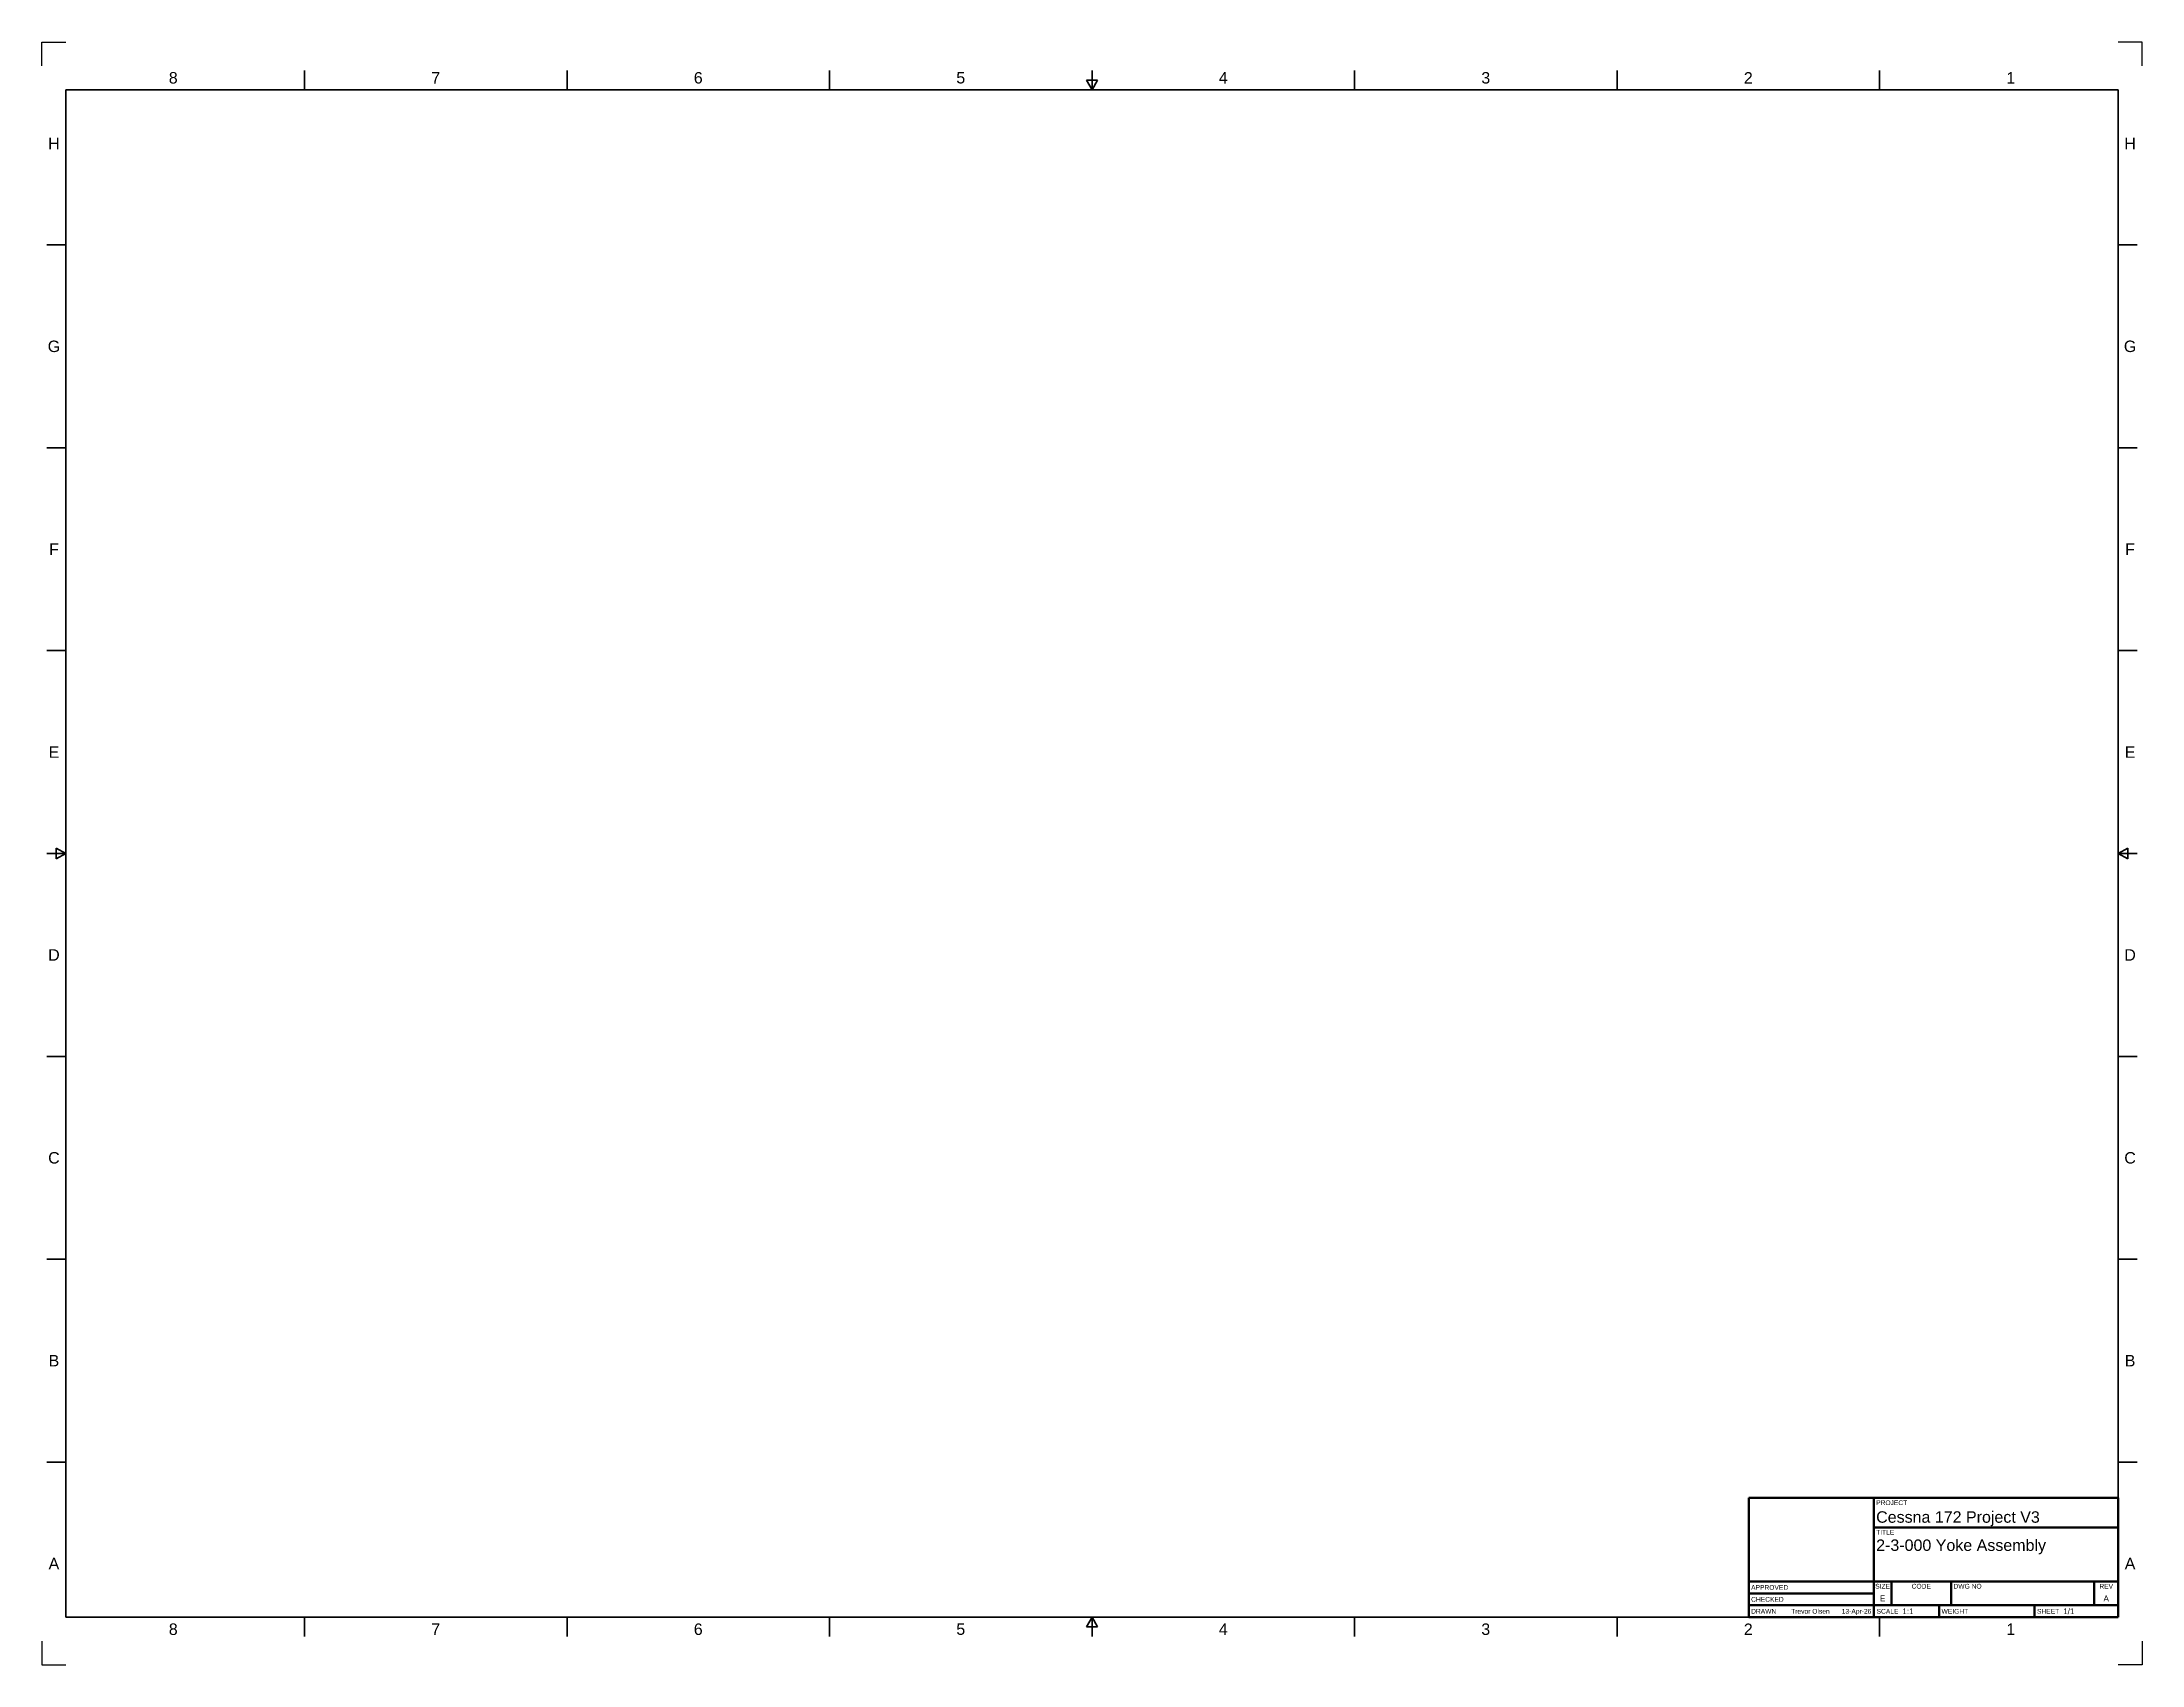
# Paper-space layout 'Sheet1' of a CAD drawing. Header units: inches. Extents: x 0 to 44, y 0 to 34.
import ezdxf
from ezdxf.enums import TextEntityAlignment as Align

# ---------------------------------------------------------------- set-up
doc = ezdxf.new("R2010")
doc.units = ezdxf.units.IN
doc.header["$LTSCALE"] = 0.75
doc.header["$MEASUREMENT"] = 0
doc.layers.add('Border', color=7, linetype='Continuous', lineweight=35)
doc.layers.add('Titleblock', color=7, linetype='Continuous', lineweight=50)
doc.styles.add('FusionTitle', font='arial.ttf')

# ---------------------------------------------------------------- blocks, each defined once
blk = doc.blocks.new('ANSI_E_SHEET')
at = {"layer": 'Border'}
for p, q in [((43.5, 33), (0.5, 33)), ((0.5, 33), (0.5, 1)), ((5.5, 33), (5.5, 33.4)), ((11, 33), (11, 33.4)), ((16.5, 33), (16.5, 33.4)), ((22.115, 33.2), (21.885, 33.2)), ((22, 33), (21.885, 33.2)), ((22, 33), (22, 33.4)), ((22, 33), (22.115, 33.2)), ((27.5, 33), (27.5, 33.4)), ((33, 33), (33, 33.4)), ((38.5, 33), (38.5, 33.4)), ((43.5, 1), (43.5, 33)), ((0.5, 29.75), (0.1, 29.75)), ((43.5, 29.75), (43.9, 29.75)), ((0.5, 25.5), (0.1, 25.5)), ((43.5, 25.5), (43.9, 25.5)), ((0.5, 21.25), (0.1, 21.25)), ((43.5, 21.25), (43.9, 21.25)), ((0.5, 17), (0.1, 17)), ((0.3, 17.115), (0.3, 16.885)), ((0.5, 17), (0.3, 17.115)), ((0.5, 17), (0.3, 16.885)), ((43.5, 17), (43.7, 17.115)), ((43.5, 17), (43.9, 17)), ((43.5, 17), (43.7, 16.885)), ((43.7, 17.115), (43.7, 16.885)), ((0.5, 12.75), (0.1, 12.75)), ((43.5, 12.75), (43.9, 12.75)), ((0.5, 8.5), (0.1, 8.5)), ((43.5, 8.5), (43.9, 8.5)), ((0.5, 4.25), (0.1, 4.25)), ((43.5, 4.25), (43.9, 4.25)), ((0.5, 1), (43.5, 1)), ((5.5, 1), (5.5, 0.6)), ((11, 1), (11, 0.6)), ((16.5, 1), (16.5, 0.6)), ((22, 1), (21.885, 0.8)), ((22, 1), (22, 0.6)), ((22, 1), (22.115, 0.8)), ((27.5, 1), (27.5, 0.6)), ((33, 1), (33, 0.6)), ((38.5, 1), (38.5, 0.6)), ((22.115, 0.8), (21.885, 0.8))]:
    blk.add_line(p, q, dxfattribs=at)
at = {"layer": 'Defpoints'}
for p, q in [((0, 33.5), (0, 34)), ((0, 34), (0.5, 34)), ((44, 34), (43.5, 34)), ((44, 33.5), (44, 34)), ((0, 0.5), (0, 0)), ((44, 0.5), (44, 0)), ((0, 0), (0.5, 0)), ((44, 0), (43.5, 0))]:
    blk.add_line(p, q, dxfattribs=at)
at = {"layer": 'Border', "style": 'FusionTitle'}
for s, p in [('8', (2.75, 33.25)), ('7', (8.25, 33.25)), ('6', (13.75, 33.25)), ('5', (19.25, 33.25)), ('4', (24.75, 33.25)), ('3', (30.25, 33.25)), ('2', (35.75, 33.25)), ('1', (41.25, 33.25)), ('H', (0.25, 31.875)), ('H', (43.75, 31.875)), ('G', (0.25, 27.625)), ('G', (43.75, 27.625)), ('F', (0.25, 23.375)), ('F', (43.75, 23.375)), ('E', (0.25, 19.125)), ('E', (43.75, 19.125)), ('D', (0.25, 14.875)), ('D', (43.75, 14.875)), ('C', (0.25, 10.625)), ('C', (43.75, 10.625)), ('B', (0.25, 6.375)), ('B', (43.75, 6.375)), ('A', (0.25, 2.125)), ('A', (43.75, 2.125)), ('8', (2.75, 0.75)), ('7', (8.25, 0.75)), ('6', (13.75, 0.75)), ('5', (19.25, 0.75)), ('4', (24.75, 0.75)), ('3', (30.25, 0.75)), ('2', (35.75, 0.75)), ('1', (41.25, 0.75))]:
    blk.add_text(s, height=0.24, dxfattribs=at).set_placement(p, align=Align.MIDDLE)
blk = doc.blocks.new('ANSI_TITLEBLOCK')
at = {"layer": 'Titleblock'}
for p, q in [((0, 2.5), (-7.74, 2.5)), ((-7.74, 2.5), (-7.74, 0)), ((-5.12, 0), (-5.12, 2.5)), ((0, 0), (0, 2.5)), ((-5.12, 1.88), (0, 1.88)), ((-7.74, 0.75), (0, 0.75)), ((-7.74, 0.5), (-5.12, 0.5)), ((-4.75, 0.25), (-4.75, 0.75)), ((-3.5, 0.25), (-3.5, 0.75)), ((-0.5, 0.25), (-0.5, 0.75)), ((-7.74, 0.25), (0, 0.25)), ((-7.74, 0), (0, 0)), ((-3.75, 0), (-3.75, 0.25)), ((-1.75, 0), (-1.75, 0.25))]:
    blk.add_line(p, q, dxfattribs=at)
at = {"layer": 'Titleblock', "style": 'FusionTitle'}
for s, p in [('PROJECT', (-5.07, 2.45)), ('TITLE', (-5.07, 1.83)), ('DWG NO', (-3.45, 0.7))]:
    blk.add_text(s, height=0.1, dxfattribs=at).set_placement(p, align=Align.TOP_LEFT)
for s, p in [('APPROVED', (-7.69, 0.625)), ('CHECKED', (-7.69, 0.375)), ('DRAWN', (-7.69, 0.125)), ('SCALE', (-5.061, 0.125)), ('WEIGHT', (-3.7, 0.125)), ('SHEET', (-1.7, 0.125))]:
    blk.add_text(s, height=0.1, dxfattribs=at).set_placement(p, align=Align.MIDDLE_LEFT)
for s, p in [('SIZE', (-4.935, 0.7)), ('CODE', (-4.125, 0.7)), ('REV', (-0.25, 0.7))]:
    blk.add_text(s, height=0.1, dxfattribs=at).set_placement(p, align=Align.TOP_CENTER)
for tag, height, p in [('PROJECT_FOLDER', 0.24, (-5.07, 2.22)), ('TITLE_1', 0.24, (-5.07, 1.63)), ('TITLE_3', 0.12, (-5.07, 0.95)), ('TITLE_2', 0.24, (-5.07, 1.29))]:
    blk.add_attdef(tag, text='', height=height, dxfattribs=at).set_placement(p, align=Align.TOP_LEFT)
for tag, height, p in [('APPROVED_BY', 0.1, (-6.851, 0.625)), ('CHECKED_BY', 0.1, (-6.851, 0.375)), ('DRAWN_BY', 0.1, (-6.851, 0.125)), ('SCALE', 0.12, (-4.52, 0.125)), ('WEIGHT', 0.12, (-3.1, 0.125)), ('SHEET', 0.12, (-1.15, 0.125))]:
    blk.add_attdef(tag, text='', height=height, dxfattribs=at).set_placement(p, align=Align.MIDDLE_LEFT)
for tag, p in [('APPROVED_DATE', (-5.17, 0.625)), ('CHECKED_DATE', (-5.17, 0.375)), ('DRAWN_DATE', (-5.17, 0.125))]:
    blk.add_attdef(tag, text='', height=0.1, dxfattribs=at).set_placement(p, align=Align.MIDDLE_RIGHT)
for tag, p in [('SIZE', (-4.935, 0.3)), ('CODE', (-4.125, 0.3)), ('REV', (-0.25, 0.3))]:
    blk.add_attdef(tag, text='', height=0.12, dxfattribs=at).set_placement(p, align=Align.BOTTOM_CENTER)
blk.add_attdef('DWG_NO', text='', height=0.12, dxfattribs=at).set_placement((-3.45, 0.3), align=Align.BOTTOM_LEFT)

psp = doc.layouts.new('Sheet1')

# ---------------------------------------------------------------- block references
at = {"layer": 'Border'}
psp.add_blockref('ANSI_E_SHEET', (0, 0), dxfattribs=at)
at = {"layer": 'Titleblock'}
psp.add_blockref('ANSI_TITLEBLOCK', (43.5, 1), dxfattribs=at).add_auto_attribs({'SHEET': '1/1', 'SCALE': '1:1', 'DRAWN_DATE': '13-Apr-26', 'DRAWN_BY': 'Trevor Olsen', 'SIZE': 'E', 'REV': 'A', 'PROJECT_FOLDER': 'Cessna 172 Project V3', 'TITLE_1': '2-3-000 Yoke Assembly'})

doc.saveas('drawing.dxf')
